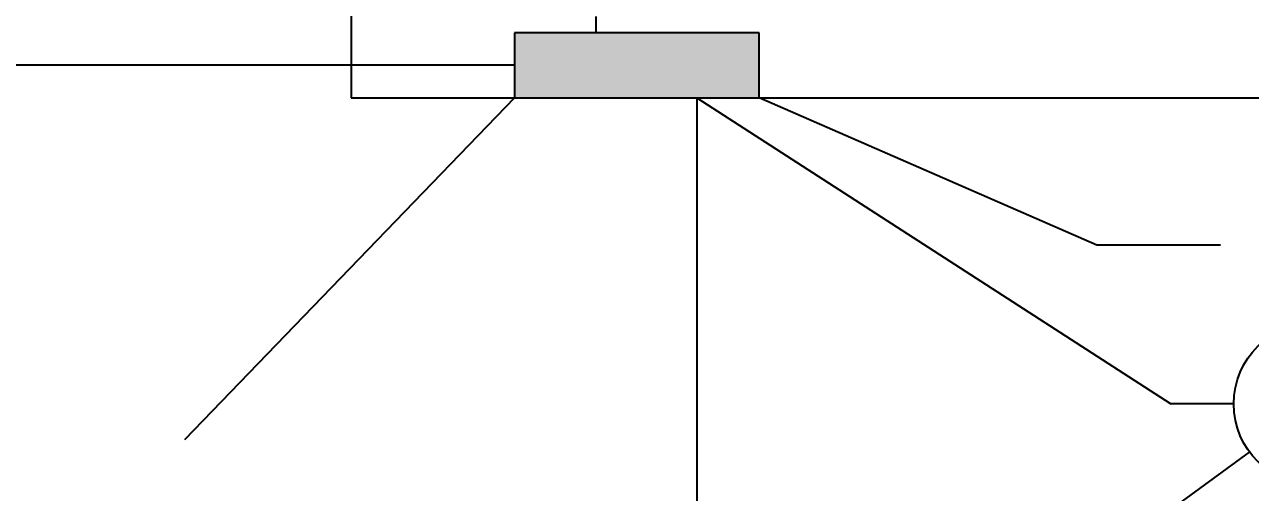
# Model space of a CAD drawing. Extents: x 4483434 to 4539506, y -104156 to -74067.
# Drawn here: x 4493478 to 4496481, y -88775 to -87628 of the extents above; entities that cross this region are included whole.
import ezdxf
from ezdxf.enums import TextEntityAlignment as Align

# ---------------------------------------------------------------- set-up
doc = ezdxf.new("R2010")
doc.units = 0
doc.header["$LTSCALE"] = 1000
doc.header["$MEASUREMENT"] = 0
for name, color, linetype in [('EQUIP-照明', 3, 'Continuous'), ('LAYER7', 7, 'Continuous'), ('图层1', 7, 'Continuous')]:
    doc.layers.add(name, color=color, linetype=linetype)
doc.styles.add('_TEL_ATTDEF', font='simplex.shx', dxfattribs={"width": 0.8, "height": 3, "bigfont": 'hztxt.shx'})
doc.styles.add('_TEL_DIM', font='SIMPLEX', dxfattribs={"width": 0.8, "height": 3.5, "bigfont": 'HZTXT'})

# ---------------------------------------------------------------- blocks, each defined once
blk = doc.blocks.new('$equip$00001838')
blk.add_circle((0, 0), 0.5)
at = {"color": 7, "style": '_TEL_DIM'}
blk.add_attdef('$TEXT$', text='', height=0.4, dxfattribs=at).set_placement((0, 0), align=Align.MIDDLE_CENTER)
at = {"color": 7, "style": '_TEL_DIM', "flags": 1}
blk.add_attdef('A', text='', height=0.00002, dxfattribs=at).set_placement((0, 0), align=Align.MIDDLE_CENTER)

msp = doc.modelspace()

# ---------------------------------------------------------------- hatches: boundary and pattern name
at = {"layer": 'LAYER7'}
msp.add_hatch(color=7, dxfattribs=at).paths.add_polyline_path([(4495278, -87807.8), (4495278, -87647.8), (4494678, -87647.8), (4494678, -87807.8)])

# ---------------------------------------------------------------- linework, layer by layer
at = {"color": 7}
for p, q in [((4494278, -87007.8), (4494278, -87807.8)), ((4494278, -87807.8), (4496228, -87807.8)), ((4496228, -87807.8), (4497328, -87807.8))]:
    msp.add_line(p, q, dxfattribs=at)
at = {"layer": 'LAYER7', "color": 7}
for p, q in [((4494678, -87647.8), (4494678, -87807.8)), ((4495278, -87647.8), (4494678, -87647.8)), ((4495278, -87807.8), (4495278, -87647.8)), ((4494678, -87807.8), (4495278, -87807.8))]:
    msp.add_line(p, q, dxfattribs=at)
at = {"layer": '图层1', "color": 4}
for p, q in [((4494878, -87607.8), (4494878, -87647.8)), ((4494678, -87727.8), (4490971.5, -87727.8)), ((4494678, -87807.8), (4493870.3, -88646)), ((4495125, -87807.8), (4496286.3, -88557.8)), ((4495125, -87807.8), (4495125, -89423)), ((4496104.7, -88168.8), (4495278, -87807.8)), ((4496408, -88168.8), (4496104.7, -88168.8)), ((4496440.5, -88557.8), (4496286.3, -88557.8)), ((4493589.4, -90789.7), (4496479.1, -88675.9))]:
    msp.add_line(p, q, dxfattribs=at)

# ---------------------------------------------------------------- block references
at = {"layer": 'EQUIP-照明', "color": 4}
ref = msp.add_blockref('$equip$00001838', (4496640.5, -88557.8), dxfattribs=dict(at, xscale=400, yscale=400, zscale=400))
ref.add_attrib('$TEXT$', 'S', dxfattribs={"layer": '0', "color": 7, "height": 160, "style": '_TEL_ATTDEF'}).set_placement((4496640.5, -88557.8), align=Align.MIDDLE_CENTER)

doc.saveas('drawing.dxf')
